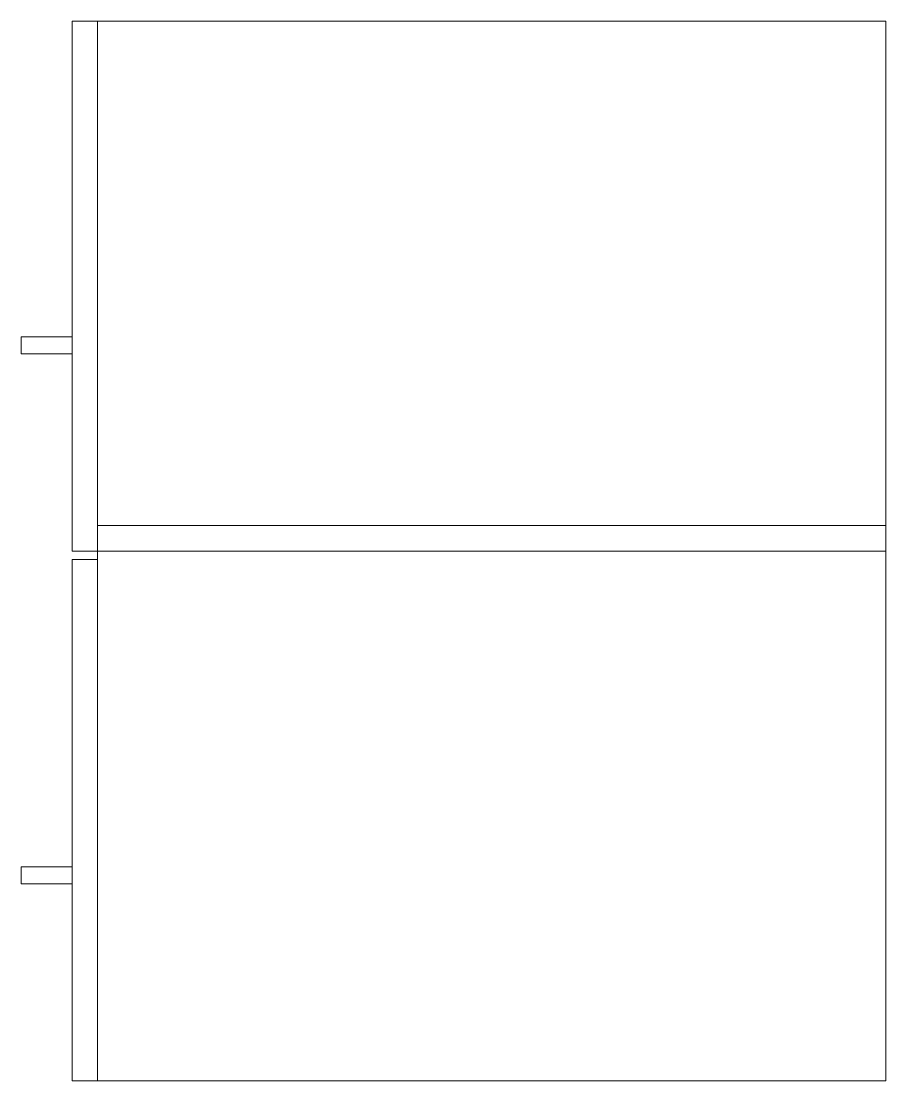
# Model space of a CAD drawing. Extents: x -25.5 to 0, y 4 to 35.3.
import ezdxf

# ---------------------------------------------------------------- set-up
doc = ezdxf.new("R2010")
doc.units = 0
doc.header["$MEASUREMENT"] = 0
doc.layers.get('0').update_dxf_attribs({"lineweight": 0})
doc.layers.add('G-PLAN-OTLN', color=6, linetype='Continuous', lineweight=9)

# ---------------------------------------------------------------- blocks, each defined once
blk = doc.blocks.new('HANDLE-HOR-SQR-V1')
at = {"layer": 'G-PLAN-OTLN'}
for p, q in [((-25.5, 25.939), (-24, 25.939)), ((-25.5, 25.438), (-25.5, 25.939)), ((-24, 25.939), (-24, 25.438)), ((-25.5, 25.438), (-24, 25.438))]:
    blk.add_line(p, q, dxfattribs=at)
blk = doc.blocks.new('HANDLE-HOR-SQR-V2')
at = {"layer": 'G-PLAN-OTLN'}
for p, q in [((-25.5, 10.314), (-24, 10.314)), ((-25.5, 9.813), (-25.5, 10.314)), ((-24, 10.314), (-24, 9.813)), ((-25.5, 9.813), (-24, 9.813))]:
    blk.add_line(p, q, dxfattribs=at)

msp = doc.modelspace()

# ---------------------------------------------------------------- linework, layer by layer
at = {"color": 7, "linetype": 'Continuous', "lineweight": 0}
for p, q in [((-24, 19.625), (-24, 35.25)), ((-24, 35.25), (-23.25, 35.25)), ((0, 35.25), (-23.25, 35.25)), ((-23.25, 35.25), (-23.25, 4)), ((-23.25, 35.25), (-23.25, 19.625)), ((0, 4), (0, 35.25)), ((-0.006, 20.375), (-23.25, 20.375)), ((-24, 19.625), (-23.25, 19.625)), ((-24, 4), (-24, 19.375)), ((-24, 19.375), (-23.25, 19.375)), ((-0.006, 19.625), (-23.25, 19.625)), ((-23.25, 19.375), (-23.25, 4)), ((-24, 4), (-23.25, 4)), ((-23.25, 4), (0, 4))]:
    msp.add_line(p, q, dxfattribs=at)

# ---------------------------------------------------------------- block references
at = {"color": 7, "linetype": 'Continuous'}
for name in ['HANDLE-HOR-SQR-V1', 'HANDLE-HOR-SQR-V2']:
    msp.add_blockref(name, (0, 0), dxfattribs=at)

doc.saveas('drawing.dxf')
